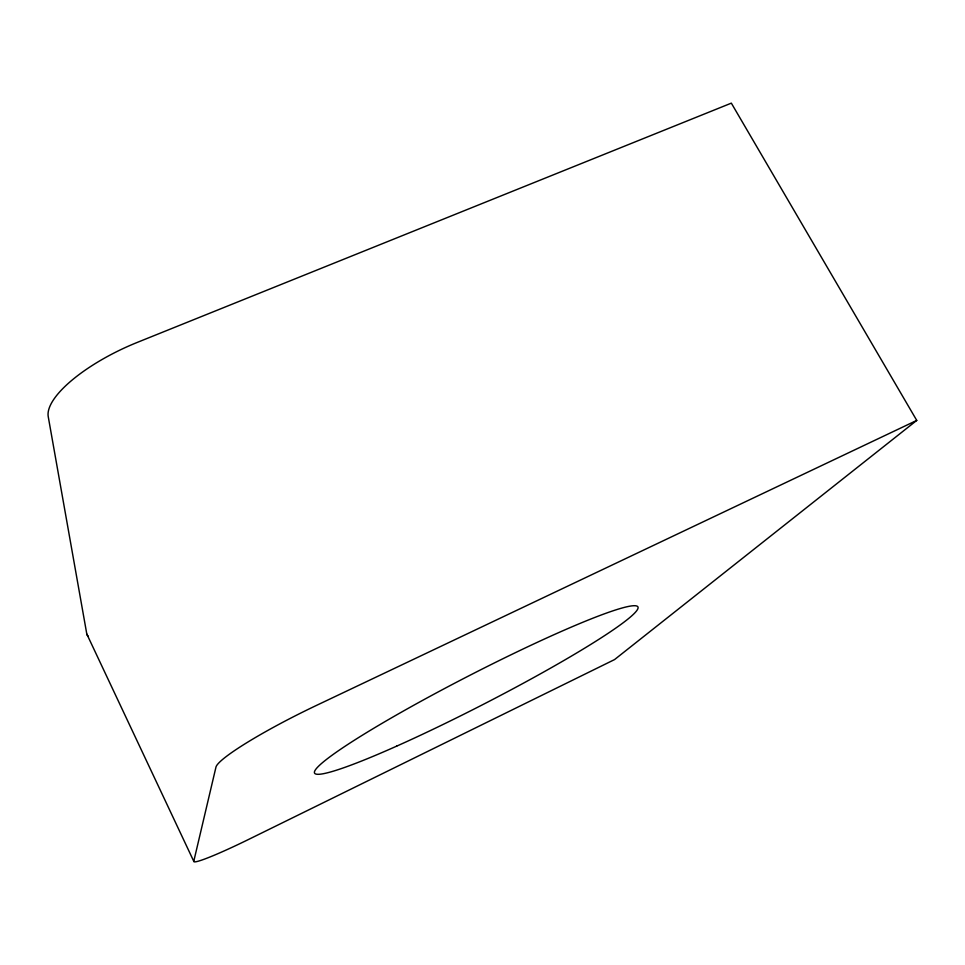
<?xml version="1.0" encoding="UTF-8"?>
<svg xmlns="http://www.w3.org/2000/svg" width="965" height="965" viewBox="0 0 965 965"><rect width="100%" height="100%" fill="white"/><g stroke="black" fill="none" stroke-linecap="round" stroke-linejoin="round"><path stroke-width="1.45" d="M193.772 861.299L215.943 767.199A100.951 11.664 -26.5 0 1 316.411 705.439L916.75 420.414L731.337 103.146L137.163 342.454A96.862 32.943 -25.1 0 0 48.25 416.723L86.802 634.029L193.772 861.299A64.522 4.656 -26.5 0 0 248.56 839.453L614.56 659.577L916.75 420.414M88.117 636.044A62.834 13.57 -25.2 0 1 86.802 634.029M396.699 746.126A181.77 15.983 -27.2 0 0 638.082 607.54A181.77 15.983 -27.2 0 0 393.937 716.44A181.77 15.983 -27.2 0 0 396.699 746.126"/></g></svg>
